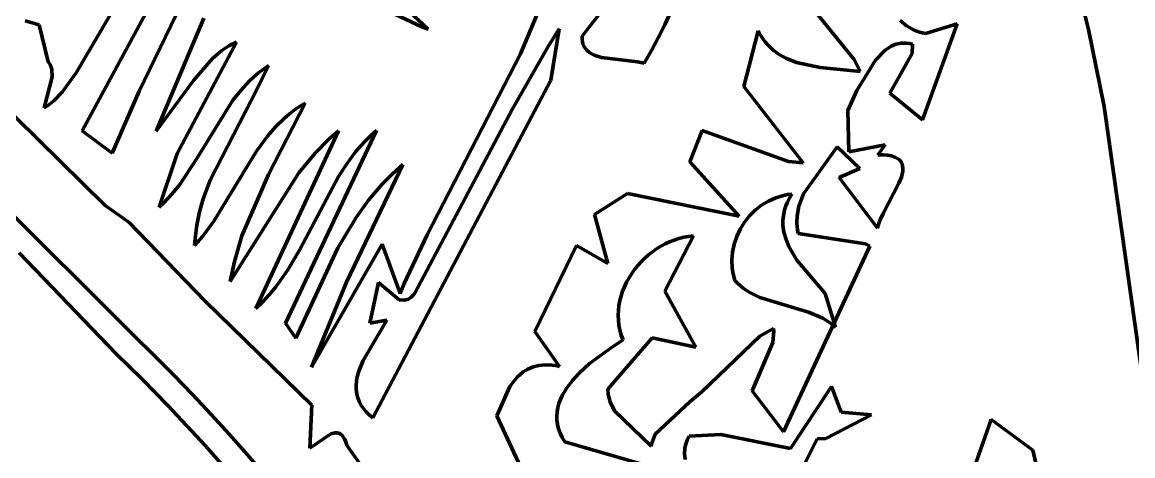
# Model space of a CAD drawing. Header units: millimetres. Extents: x 0 to 14.2, y 0 to 19.5.
# Drawn here: x 6.602 to 7.842, y 9.039 to 9.523 of the extents above; entities that cross this region are included whole.
import ezdxf

# ---------------------------------------------------------------- set-up
doc = ezdxf.new("R2010")
doc.units = ezdxf.units.MM
doc.layers.add('color#010101ff', color=7, linetype='CONTINUOUS', lineweight=100)
doc.layers.add('color#fdfdfdff', color=7, linetype='CONTINUOUS', lineweight=100)

msp = doc.modelspace()

# ---------------------------------------------------------------- linework, layer by layer
at = {"layer": 'color#010101ff'}
for p, q in [((6.7329, 9.4462), (6.8591, 9.707)), ((6.7954, 9.6354), (6.6695, 9.402)), ((7.3179, 9.6256), (7.2273, 9.5074)), ((7.0486, 9.518), (6.857, 9.6083)), ((7.7755, 9.5831), (7.7925, 9.5149)), ((6.6626, 9.4666), (6.7013, 9.5326)), ((7.0331, 9.5362), (7.0557, 9.5152)), ((7.1585, 9.4879), (7.177, 9.5322)), ((7.3196, 9.5203), (7.3265, 9.5351)), ((7.4873, 9.535), (7.5311, 9.4814)), ((6.6949, 9.3185), (6.4913, 9.5191)), ((6.6059, 9.5247), (6.6214, 9.5202)), ((6.6214, 9.5202), (6.6314, 9.479)), ((6.8051, 9.5277), (6.7521, 9.4015)), ((7.3123, 9.5058), (7.3196, 9.5203)), ((7.5895, 9.5191), (7.5823, 9.5251)), ((7.5978, 9.5144), (7.5895, 9.5191)), ((7.6071, 9.4143), (7.6459, 9.5215)), ((7.6459, 9.5215), (7.6107, 9.5106)), ((7.0557, 9.5152), (7.0486, 9.518)), ((7.2017, 9.5158), (7.1893, 9.4962)), ((7.1926, 9.4584), (7.2017, 9.5158)), ((7.2273, 9.5074), (7.2273, 9.5043)), ((7.4237, 9.5136), (7.4078, 9.4512)), ((7.426, 9.5093), (7.4237, 9.5136)), ((7.4285, 9.5053), (7.426, 9.5093)), ((7.604, 9.5121), (7.5978, 9.5144)), ((7.6107, 9.5106), (7.604, 9.5121)), ((7.7925, 9.5149), (7.8101, 9.429)), ((6.8415, 9.501), (6.7753, 9.3767)), ((6.8253, 9.4915), (6.8331, 9.4967)), ((6.8331, 9.4967), (6.8415, 9.501)), ((7.1893, 9.4962), (7.1494, 9.4258)), ((7.2273, 9.5043), (7.2277, 9.5014)), ((7.2277, 9.5014), (7.2283, 9.4988)), ((7.2283, 9.4988), (7.2293, 9.4964)), ((7.2293, 9.4964), (7.2306, 9.4943)), ((7.2306, 9.4943), (7.2322, 9.4923)), ((7.3046, 9.4915), (7.3123, 9.5058)), ((7.4312, 9.5016), (7.4285, 9.5053)), ((7.4341, 9.4981), (7.4312, 9.5016)), ((7.4404, 9.4921), (7.4341, 9.4981)), ((7.5651, 9.4917), (7.5722, 9.4964)), ((7.5722, 9.4964), (7.5775, 9.4986)), ((7.5775, 9.4986), (7.5832, 9.4997)), ((7.5832, 9.4997), (7.5894, 9.4998)), ((7.5894, 9.4998), (7.5927, 9.4994)), ((7.5927, 9.4994), (7.5961, 9.4987)), ((7.5961, 9.4987), (7.5955, 9.4882)), ((6.7938, 9.458), (6.8148, 9.4827)), ((6.8148, 9.4827), (6.8253, 9.4915)), ((7.0543, 9.2856), (7.1585, 9.4879)), ((7.2322, 9.4923), (7.236, 9.489)), ((7.236, 9.489), (7.2407, 9.4865)), ((7.2407, 9.4865), (7.2489, 9.4837)), ((7.2489, 9.4837), (7.2892, 9.4788)), ((7.2965, 9.4774), (7.3046, 9.4915)), ((7.4473, 9.487), (7.4404, 9.4921)), ((7.4548, 9.4829), (7.4473, 9.487)), ((7.4667, 9.478), (7.4548, 9.4829)), ((7.5311, 9.4814), (7.5377, 9.4682)), ((7.5548, 9.4808), (7.5651, 9.4917)), ((7.5955, 9.4882), (7.5708, 9.4439)), ((6.6314, 9.479), (6.6337, 9.4758)), ((6.6337, 9.4758), (6.6357, 9.4709)), ((6.6357, 9.4709), (6.6358, 9.4622)), ((6.8775, 9.4749), (6.8643, 9.4479)), ((6.866, 9.4665), (6.8716, 9.4708)), ((6.8716, 9.4708), (6.8775, 9.4749)), ((7.2892, 9.4788), (7.2965, 9.4774)), ((7.4928, 9.4724), (7.4667, 9.478)), ((7.5377, 9.4682), (7.4928, 9.4724)), ((7.5338, 9.4469), (7.5548, 9.4808)), ((6.6358, 9.4622), (6.627, 9.4274)), ((6.6472, 9.4449), (6.6626, 9.4666)), ((6.7521, 9.4015), (6.7938, 9.458)), ((6.8463, 9.447), (6.8557, 9.4572)), ((6.8557, 9.4572), (6.8607, 9.4619)), ((6.8607, 9.4619), (6.866, 9.4665)), ((6.9937, 9.0815), (7.1926, 9.4584)), ((6.4507, 9.4487), (6.7279, 9.1725)), ((6.6378, 9.4355), (6.6472, 9.4449)), ((6.7028, 9.3768), (6.7329, 9.4462)), ((6.8643, 9.4479), (6.8123, 9.3469)), ((6.8377, 9.4362), (6.8463, 9.447)), ((7.4078, 9.4512), (7.474, 9.366)), ((7.5238, 9.4247), (7.5338, 9.4469)), ((7.5708, 9.4439), (7.6071, 9.4143)), ((6.6308, 9.4299), (6.6378, 9.4355)), ((6.7974, 9.3709), (6.8377, 9.4362)), ((6.9182, 9.4329), (6.8773, 9.3531)), ((6.912, 9.4291), (6.9182, 9.4329)), ((6.627, 9.4274), (6.6308, 9.4299)), ((6.8952, 9.4161), (6.9006, 9.4207)), ((6.9006, 9.4207), (6.9061, 9.425)), ((6.9061, 9.425), (6.912, 9.4291)), ((7.1494, 9.4258), (7.0412, 9.2213)), ((7.5248, 9.3785), (7.5238, 9.4247)), ((7.8101, 9.429), (7.859, 9.0814)), ((6.8853, 9.4064), (6.8952, 9.4161)), ((6.6695, 9.402), (6.7028, 9.3768)), ((6.9555, 9.4019), (6.8633, 9.2037)), ((6.8638, 9.3791), (6.8762, 9.3959)), ((6.8762, 9.3959), (6.8853, 9.4064)), ((6.9977, 9.4024), (6.8962, 9.1871)), ((6.9445, 9.3924), (6.9555, 9.4019)), ((6.9855, 9.3908), (6.9914, 9.3968)), ((6.9914, 9.3968), (6.9977, 9.4024)), ((7.3613, 9.4024), (7.3476, 9.3674)), ((7.4575, 9.3676), (7.3613, 9.4024)), ((6.9293, 9.3771), (6.9445, 9.3924)), ((6.9745, 9.3783), (6.9799, 9.3847)), ((6.9799, 9.3847), (6.9855, 9.3908)), ((7.4743, 9.3317), (7.512, 9.384)), ((7.512, 9.384), (7.5372, 9.36)), ((7.5656, 9.3863), (7.5248, 9.3785)), ((7.5573, 9.3751), (7.5656, 9.3863)), ((6.7753, 9.3767), (6.7552, 9.3165)), ((6.7783, 9.342), (6.7974, 9.3709)), ((6.8163, 9.3012), (6.8638, 9.3791)), ((6.9111, 9.3551), (6.9293, 9.3771)), ((6.9646, 9.365), (6.9745, 9.3783)), ((7.5632, 9.375), (7.5573, 9.3751)), ((7.5683, 9.3746), (7.5632, 9.375)), ((7.5726, 9.3738), (7.5683, 9.3746)), ((7.5762, 9.3726), (7.5726, 9.3738)), ((7.5791, 9.3711), (7.5762, 9.3726)), ((7.5814, 9.3694), (7.5791, 9.3711)), ((6.9555, 9.351), (6.9646, 9.365)), ((7.0271, 9.3642), (6.9645, 9.2329)), ((7.0153, 9.3536), (7.0271, 9.3642)), ((7.3476, 9.3674), (7.4027, 9.3066)), ((7.474, 9.366), (7.4575, 9.3676)), ((7.5372, 9.36), (7.5142, 9.3499)), ((7.5832, 9.3673), (7.5814, 9.3694)), ((7.5844, 9.365), (7.5832, 9.3673)), ((7.585, 9.3625), (7.5844, 9.365)), ((7.5853, 9.3597), (7.585, 9.3625)), ((7.5851, 9.3567), (7.5853, 9.3597)), ((6.8123, 9.3469), (6.8046, 9.3258)), ((6.8347, 9.2338), (6.9111, 9.3551)), ((6.8773, 9.3531), (6.8477, 9.2845)), ((6.9122, 9.2695), (6.9555, 9.351)), ((7.0042, 9.3423), (7.0153, 9.3536)), ((7.5142, 9.3499), (7.557, 9.2932)), ((7.5809, 9.3434), (7.5836, 9.3503)), ((7.5836, 9.3503), (7.5845, 9.3536)), ((7.5845, 9.3536), (7.5851, 9.3567)), ((6.7696, 9.3312), (6.7783, 9.342)), ((6.9889, 9.3243), (7.0042, 9.3423)), ((7.5632, 9.3097), (7.5809, 9.3434)), ((6.7552, 9.3165), (6.7602, 9.3212)), ((6.7602, 9.3212), (6.7696, 9.3312)), ((6.8046, 9.3258), (6.8005, 9.3114)), ((6.9751, 9.3051), (6.9889, 9.3243)), ((7.2781, 9.332), (7.2412, 9.3083)), ((7.4027, 9.3066), (7.2781, 9.332)), ((7.4275, 9.3188), (7.4352, 9.3235)), ((7.4352, 9.3235), (7.4434, 9.3272)), ((7.4434, 9.3272), (7.4521, 9.3298)), ((7.4521, 9.3298), (7.4566, 9.3307)), ((7.4564, 9.3223), (7.4546, 9.318)), ((7.4586, 9.3267), (7.4564, 9.3223)), ((7.4566, 9.3307), (7.4613, 9.3312)), ((7.4613, 9.3312), (7.4586, 9.3267)), ((7.4691, 9.3179), (7.4743, 9.3317)), ((6.7213, 9.3001), (6.6949, 9.3185)), ((6.8005, 9.3114), (6.7974, 9.2967)), ((7.2412, 9.3083), (7.256, 9.2538)), ((7.4141, 9.3069), (7.4204, 9.3133)), ((7.4204, 9.3133), (7.4275, 9.3188)), ((7.4523, 9.3093), (7.4517, 9.3051)), ((7.4532, 9.3136), (7.4523, 9.3093)), ((7.4546, 9.318), (7.4532, 9.3136)), ((7.4672, 9.3069), (7.4691, 9.3179)), ((7.56, 9.3027), (7.5632, 9.3097)), ((6.8065, 9.2116), (6.7213, 9.3001)), ((6.7974, 9.2967), (6.7954, 9.2816)), ((6.8039, 9.2844), (6.8163, 9.3012)), ((6.9546, 9.2712), (6.9751, 9.3051)), ((7.4037, 9.2922), (7.4085, 9.2998)), ((7.4085, 9.2998), (7.4141, 9.3069)), ((7.4517, 9.3051), (7.4514, 9.3009)), ((7.4514, 9.3009), (7.4515, 9.2967)), ((7.4515, 9.2967), (7.4526, 9.2886)), ((7.4669, 9.2993), (7.4672, 9.3069)), ((7.4677, 9.2914), (7.4669, 9.2993)), ((7.557, 9.2932), (7.5577, 9.2962)), ((7.5577, 9.2962), (7.5587, 9.2994)), ((7.5587, 9.2994), (7.56, 9.3027)), ((6.7948, 9.2739), (6.8039, 9.2844)), ((6.8477, 9.2845), (6.8393, 9.2559)), ((7.0289, 9.2313), (7.0543, 9.2856)), ((7.3515, 9.2847), (7.3195, 9.2229)), ((7.3353, 9.2817), (7.3407, 9.2831)), ((7.3407, 9.2831), (7.346, 9.2841)), ((7.346, 9.2841), (7.3515, 9.2847)), ((7.397, 9.2755), (7.3999, 9.284)), ((7.3999, 9.284), (7.4037, 9.2922)), ((7.4526, 9.2886), (7.4549, 9.2805)), ((7.4684, 9.2873), (7.4677, 9.2914)), ((7.5434, 9.2759), (7.4684, 9.2873)), ((6.7954, 9.2816), (6.7948, 9.2739)), ((6.9079, 9.1704), (6.9546, 9.2712)), ((6.9255, 9.1379), (7.0041, 9.2754)), ((7.0041, 9.2754), (7.0242, 9.2203)), ((7.221, 9.2738), (7.1747, 9.178)), ((7.256, 9.2538), (7.221, 9.2738)), ((7.3103, 9.27), (7.3151, 9.273)), ((7.3151, 9.273), (7.3199, 9.2757)), ((7.3199, 9.2757), (7.325, 9.278)), ((7.325, 9.278), (7.3301, 9.28)), ((7.3301, 9.28), (7.3353, 9.2817)), ((7.3952, 9.2666), (7.397, 9.2755)), ((7.452, 9.0659), (7.5485, 9.2733)), ((7.4549, 9.2805), (7.4581, 9.2727)), ((7.4581, 9.2727), (7.4669, 9.2576)), ((7.5485, 9.2733), (7.5434, 9.2759)), ((6.7072, 9.1531), (6.5991, 9.2656)), ((6.8996, 9.248), (6.9122, 9.2695)), ((7.2932, 9.2556), (7.2972, 9.2596)), ((7.2972, 9.2596), (7.3014, 9.2633)), ((7.3014, 9.2633), (7.3058, 9.2668)), ((7.3058, 9.2668), (7.3103, 9.27)), ((7.3944, 9.2576), (7.3952, 9.2666)), ((6.8393, 9.2559), (6.8347, 9.2338)), ((6.8905, 9.2343), (6.8996, 9.248)), ((7.2827, 9.2425), (7.2859, 9.2471)), ((7.2859, 9.2471), (7.2894, 9.2515)), ((7.2894, 9.2515), (7.2932, 9.2556)), ((7.3949, 9.2485), (7.3944, 9.2576)), ((7.3955, 9.244), (7.3949, 9.2485)), ((7.4669, 9.2576), (7.4984, 9.2202)), ((6.8855, 9.2278), (6.8905, 9.2343)), ((7.277, 9.2329), (7.2797, 9.2378)), ((7.2797, 9.2378), (7.2827, 9.2425)), ((7.3965, 9.2394), (7.3955, 9.244)), ((7.3979, 9.2349), (7.3965, 9.2394)), ((7.4009, 9.2317), (7.3979, 9.2349)), ((6.875, 9.2153), (6.8804, 9.2214)), ((6.8804, 9.2214), (6.8855, 9.2278)), ((6.9645, 9.2329), (6.9255, 9.1379)), ((7.0002, 9.2325), (6.9905, 9.1872)), ((7.023, 9.2134), (7.0002, 9.2325)), ((7.0242, 9.2203), (7.0289, 9.2313)), ((7.0412, 9.2213), (7.0397, 9.2193)), ((7.2708, 9.2176), (7.2725, 9.2228)), ((7.2725, 9.2228), (7.2746, 9.2279)), ((7.2746, 9.2279), (7.277, 9.2329)), ((7.3195, 9.2229), (7.3544, 9.1604)), ((7.4074, 9.226), (7.4009, 9.2317)), ((7.4144, 9.2213), (7.4074, 9.226)), ((7.4257, 9.2158), (7.4144, 9.2213)), ((6.9258, 9.0956), (6.8065, 9.2116)), ((6.8633, 9.2037), (6.8693, 9.2093)), ((6.8693, 9.2093), (6.875, 9.2153)), ((7.0291, 9.2127), (7.023, 9.2134)), ((7.0336, 9.2141), (7.0291, 9.2127)), ((7.0367, 9.2162), (7.0336, 9.2141)), ((7.0397, 9.2193), (7.0367, 9.2162)), ((7.2684, 9.2069), (7.2694, 9.2123)), ((7.2694, 9.2123), (7.2708, 9.2176)), ((7.48, 9.1996), (7.4257, 9.2158)), ((7.4984, 9.2202), (7.5102, 9.1826)), ((7.2676, 9.196), (7.2678, 9.2014)), ((7.2678, 9.2014), (7.2684, 9.2069)), ((7.4959, 9.1927), (7.48, 9.1996)), ((6.8962, 9.1871), (6.9079, 9.1704)), ((7.0094, 9.1905), (6.983, 9.1455)), ((6.9905, 9.1872), (7.0094, 9.1905)), ((7.2678, 9.1904), (7.2676, 9.196)), ((7.2684, 9.1849), (7.2678, 9.1904)), ((7.2695, 9.1794), (7.2684, 9.1849)), ((7.5033, 9.1881), (7.4959, 9.1927)), ((7.5102, 9.1826), (7.5033, 9.1881)), ((6.7279, 9.1725), (6.7497, 9.1512)), ((7.1747, 9.178), (7.2021, 9.1389)), ((7.271, 9.1739), (7.2695, 9.1794)), ((7.273, 9.1685), (7.271, 9.1739)), ((7.3608, 9.1105), (7.4258, 9.1725)), ((7.4258, 9.1725), (7.4409, 9.1811)), ((7.4411, 9.1784), (7.44, 9.1656)), ((7.4409, 9.1811), (7.4411, 9.1784)), ((7.2356, 9.142), (7.2611, 9.1609)), ((7.3056, 9.1707), (7.256, 9.1136)), ((7.2611, 9.1609), (7.273, 9.1685)), ((7.3544, 9.1604), (7.3056, 9.1707)), ((7.44, 9.1656), (7.4172, 9.1118)), ((6.7365, 9.1245), (6.7072, 9.1531)), ((6.7497, 9.1512), (6.7712, 9.1296)), ((6.983, 9.1455), (6.9782, 9.1336)), ((7.1668, 9.1359), (7.1615, 9.1327)), ((7.1727, 9.1383), (7.1668, 9.1359)), ((7.1791, 9.1399), (7.1727, 9.1383)), ((7.1861, 9.1406), (7.1791, 9.1399)), ((7.1938, 9.1403), (7.1861, 9.1406)), ((7.1979, 9.1398), (7.1938, 9.1403)), ((7.2021, 9.1389), (7.1979, 9.1398)), ((7.2237, 9.131), (7.2356, 9.142)), ((6.7651, 9.0953), (6.7365, 9.1245)), ((6.7712, 9.1296), (6.7924, 9.1076)), ((6.9761, 9.1258), (6.9752, 9.118)), ((6.9782, 9.1336), (6.9761, 9.1258)), ((7.1544, 9.1265), (7.1465, 9.1163)), ((7.1615, 9.1327), (7.1544, 9.1265)), ((7.2103, 9.1149), (7.2165, 9.1231)), ((7.2165, 9.1231), (7.2237, 9.131)), ((6.9752, 9.118), (6.9752, 9.1141)), ((6.9752, 9.1141), (6.9755, 9.1103)), ((6.9755, 9.1103), (6.9762, 9.1065)), ((7.1465, 9.1163), (7.1323, 9.0839)), ((7.2052, 9.1063), (7.2076, 9.1106)), ((7.2076, 9.1106), (7.2103, 9.1149)), ((7.256, 9.1136), (7.2565, 9.1076)), ((7.3477, 9.0994), (7.3608, 9.1105)), ((7.4172, 9.1118), (7.452, 9.0659)), ((7.5055, 9.1166), (7.4598, 9.0473)), ((7.5164, 9.088), (7.5055, 9.1166)), ((6.7924, 9.1076), (6.8132, 9.0854)), ((6.9762, 9.1065), (6.9773, 9.1027)), ((6.9773, 9.1027), (6.9789, 9.0991)), ((6.9789, 9.0991), (6.9809, 9.0954)), ((7.2003, 9.0929), (7.2015, 9.0974)), ((7.2015, 9.0974), (7.2032, 9.1019)), ((7.2032, 9.1019), (7.2052, 9.1063)), ((7.2565, 9.1076), (7.2586, 9.0993)), ((7.2586, 9.0993), (7.2634, 9.0893)), ((7.3089, 9.0633), (7.3477, 9.0994)), ((6.8069, 9.0503), (6.7651, 9.0953)), ((6.8132, 9.0854), (6.8337, 9.0629)), ((6.9236, 9.0476), (6.9258, 9.0956)), ((6.9809, 9.0954), (6.9833, 9.0918)), ((6.9833, 9.0918), (6.9862, 9.0883)), ((6.9862, 9.0883), (6.9897, 9.0849)), ((6.9897, 9.0849), (6.9937, 9.0815)), ((7.1991, 9.0836), (7.1994, 9.0883)), ((7.1994, 9.0883), (7.2003, 9.0929)), ((7.2634, 9.0893), (7.3044, 9.0497)), ((7.4992, 9.0583), (7.5502, 9.085)), ((7.5502, 9.085), (7.5164, 9.088)), ((7.1323, 9.0839), (7.1754, 8.9905)), ((7.1992, 9.0789), (7.1991, 9.0836)), ((7.1999, 9.0741), (7.1992, 9.0789)), ((7.201, 9.0693), (7.1999, 9.0741)), ((7.6837, 9.0795), (7.6671, 9.032)), ((7.7303, 9.0455), (7.6837, 9.0795)), ((6.8337, 9.0629), (6.8539, 9.0402)), ((6.9469, 9.0638), (6.9236, 9.0476)), ((6.9516, 9.0649), (6.9469, 9.0638)), ((6.9546, 9.0647), (6.9516, 9.0649)), ((6.9573, 9.0635), (6.9546, 9.0647)), ((6.9599, 9.0613), (6.9573, 9.0635)), ((6.9611, 9.0597), (6.9599, 9.0613)), ((6.9622, 9.0579), (6.9611, 9.0597)), ((7.2028, 9.0644), (7.201, 9.0693)), ((7.2052, 9.0595), (7.2028, 9.0644)), ((7.3048, 9.0522), (7.3089, 9.0633)), ((7.3467, 9.0612), (7.3451, 9.0578)), ((7.3822, 9.0629), (7.3467, 9.0612)), ((7.4598, 9.0473), (7.3822, 9.0629)), ((6.8473, 9.0041), (6.8069, 9.0503)), ((6.9633, 9.0556), (6.9622, 9.0579)), ((6.9642, 9.0531), (6.9633, 9.0556)), ((6.9651, 9.0501), (6.9642, 9.0531)), ((7.293, 8.5891), (6.9651, 9.0501)), ((7.2082, 9.0546), (7.2052, 9.0595)), ((7.2929, 9.03), (7.2082, 9.0546)), ((7.3044, 9.0497), (7.3048, 9.0522)), ((7.3421, 9.0477), (7.3416, 9.0412)), ((7.3428, 9.051), (7.3421, 9.0477)), ((7.3438, 9.0544), (7.3428, 9.051)), ((7.3451, 9.0578), (7.3438, 9.0544)), ((7.4457, 8.9701), (7.4895, 9.0579)), ((7.4895, 9.0579), (7.4992, 9.0583)), ((6.8539, 9.0402), (6.8738, 9.0172)), ((7.3416, 9.0412), (7.3422, 9.0348)), ((7.7417, 8.9953), (7.7303, 9.0455))]:
    msp.add_line(p, q, dxfattribs=at)
at = {"layer": 'color#fdfdfdff'}
for p, q in [((6.8591, 9.707), (6.7329, 9.4462)), ((6.6695, 9.402), (6.7954, 9.6354)), ((7.2273, 9.5074), (7.3179, 9.6256)), ((6.857, 9.6083), (7.0486, 9.518)), ((7.7925, 9.5149), (7.7755, 9.5831)), ((6.7013, 9.5326), (6.6626, 9.4666)), ((7.0557, 9.5152), (7.0331, 9.5362)), ((7.177, 9.5322), (7.1585, 9.4879)), ((7.3265, 9.5351), (7.3196, 9.5203)), ((7.5311, 9.4814), (7.4873, 9.535)), ((6.4913, 9.5191), (6.6949, 9.3185)), ((6.6214, 9.5202), (6.6059, 9.5247)), ((6.6314, 9.479), (6.6214, 9.5202)), ((6.7521, 9.4015), (6.8051, 9.5277)), ((7.3196, 9.5203), (7.3123, 9.5058)), ((7.5823, 9.5251), (7.5895, 9.5191)), ((7.5895, 9.5191), (7.5978, 9.5144)), ((7.6459, 9.5215), (7.6071, 9.4143)), ((7.6107, 9.5106), (7.6459, 9.5215)), ((7.0486, 9.518), (7.0557, 9.5152)), ((7.1893, 9.4962), (7.2017, 9.5158)), ((7.2017, 9.5158), (7.1926, 9.4584)), ((7.2273, 9.5043), (7.2273, 9.5074)), ((7.4078, 9.4512), (7.4237, 9.5136)), ((7.4237, 9.5136), (7.426, 9.5093)), ((7.426, 9.5093), (7.4285, 9.5053)), ((7.5978, 9.5144), (7.604, 9.5121)), ((7.604, 9.5121), (7.6107, 9.5106)), ((7.8101, 9.429), (7.7925, 9.5149)), ((6.7753, 9.3767), (6.8415, 9.501)), ((6.8331, 9.4967), (6.8253, 9.4915)), ((6.8415, 9.501), (6.8331, 9.4967)), ((7.1494, 9.4258), (7.1893, 9.4962)), ((7.2277, 9.5014), (7.2273, 9.5043)), ((7.2283, 9.4988), (7.2277, 9.5014)), ((7.2293, 9.4964), (7.2283, 9.4988)), ((7.2306, 9.4943), (7.2293, 9.4964)), ((7.2322, 9.4923), (7.2306, 9.4943)), ((7.3123, 9.5058), (7.3046, 9.4915)), ((7.4285, 9.5053), (7.4312, 9.5016)), ((7.4312, 9.5016), (7.4341, 9.4981)), ((7.4341, 9.4981), (7.4404, 9.4921)), ((7.5722, 9.4964), (7.5651, 9.4917)), ((7.5775, 9.4986), (7.5722, 9.4964)), ((7.5832, 9.4997), (7.5775, 9.4986)), ((7.5894, 9.4998), (7.5832, 9.4997)), ((7.5927, 9.4994), (7.5894, 9.4998)), ((7.5961, 9.4987), (7.5927, 9.4994)), ((7.5955, 9.4882), (7.5961, 9.4987)), ((6.8148, 9.4827), (6.7938, 9.458)), ((6.8253, 9.4915), (6.8148, 9.4827)), ((7.1585, 9.4879), (7.0543, 9.2856)), ((7.236, 9.489), (7.2322, 9.4923)), ((7.2407, 9.4865), (7.236, 9.489)), ((7.2489, 9.4837), (7.2407, 9.4865)), ((7.2892, 9.4788), (7.2489, 9.4837)), ((7.3046, 9.4915), (7.2965, 9.4774)), ((7.4404, 9.4921), (7.4473, 9.487)), ((7.4473, 9.487), (7.4548, 9.4829)), ((7.4548, 9.4829), (7.4667, 9.478)), ((7.5377, 9.4682), (7.5311, 9.4814)), ((7.5651, 9.4917), (7.5548, 9.4808)), ((7.5708, 9.4439), (7.5955, 9.4882)), ((6.6337, 9.4758), (6.6314, 9.479)), ((6.6357, 9.4709), (6.6337, 9.4758)), ((6.6358, 9.4622), (6.6357, 9.4709)), ((6.8643, 9.4479), (6.8775, 9.4749)), ((6.8716, 9.4708), (6.866, 9.4665)), ((6.8775, 9.4749), (6.8716, 9.4708)), ((7.2965, 9.4774), (7.2892, 9.4788)), ((7.4667, 9.478), (7.4928, 9.4724)), ((7.4928, 9.4724), (7.5377, 9.4682)), ((7.5548, 9.4808), (7.5338, 9.4469)), ((6.627, 9.4274), (6.6358, 9.4622)), ((6.6626, 9.4666), (6.6472, 9.4449)), ((6.7938, 9.458), (6.7521, 9.4015)), ((6.8557, 9.4572), (6.8463, 9.447)), ((6.8607, 9.4619), (6.8557, 9.4572)), ((6.866, 9.4665), (6.8607, 9.4619)), ((7.1926, 9.4584), (6.9937, 9.0815)), ((6.7279, 9.1725), (6.4507, 9.4487)), ((6.6472, 9.4449), (6.6378, 9.4355)), ((6.7329, 9.4462), (6.7028, 9.3768)), ((6.8123, 9.3469), (6.8643, 9.4479)), ((6.8463, 9.447), (6.8377, 9.4362)), ((7.474, 9.366), (7.4078, 9.4512)), ((7.5338, 9.4469), (7.5238, 9.4247)), ((7.6071, 9.4143), (7.5708, 9.4439)), ((6.6378, 9.4355), (6.6308, 9.4299)), ((6.8377, 9.4362), (6.7974, 9.3709)), ((6.8773, 9.3531), (6.9182, 9.4329)), ((6.9182, 9.4329), (6.912, 9.4291)), ((6.6308, 9.4299), (6.627, 9.4274)), ((6.9006, 9.4207), (6.8952, 9.4161)), ((6.9061, 9.425), (6.9006, 9.4207)), ((6.912, 9.4291), (6.9061, 9.425)), ((7.0412, 9.2213), (7.1494, 9.4258)), ((7.5238, 9.4247), (7.5248, 9.3785)), ((7.859, 9.0814), (7.8101, 9.429)), ((6.8952, 9.4161), (6.8853, 9.4064)), ((6.7028, 9.3768), (6.6695, 9.402)), ((6.8633, 9.2037), (6.9555, 9.4019)), ((6.8762, 9.3959), (6.8638, 9.3791)), ((6.8853, 9.4064), (6.8762, 9.3959)), ((6.8962, 9.1871), (6.9977, 9.4024)), ((6.9555, 9.4019), (6.9445, 9.3924)), ((6.9914, 9.3968), (6.9855, 9.3908)), ((6.9977, 9.4024), (6.9914, 9.3968)), ((7.3476, 9.3674), (7.3613, 9.4024)), ((7.3613, 9.4024), (7.4575, 9.3676)), ((6.9445, 9.3924), (6.9293, 9.3771)), ((6.9799, 9.3847), (6.9745, 9.3783)), ((6.9855, 9.3908), (6.9799, 9.3847)), ((7.512, 9.384), (7.4743, 9.3317)), ((7.5372, 9.36), (7.512, 9.384)), ((7.5248, 9.3785), (7.5656, 9.3863)), ((7.5656, 9.3863), (7.5573, 9.3751)), ((6.7552, 9.3165), (6.7753, 9.3767)), ((6.7974, 9.3709), (6.7783, 9.342)), ((6.8638, 9.3791), (6.8163, 9.3012)), ((6.9293, 9.3771), (6.9111, 9.3551)), ((6.9745, 9.3783), (6.9646, 9.365)), ((7.5573, 9.3751), (7.5632, 9.375)), ((7.5632, 9.375), (7.5683, 9.3746)), ((7.5683, 9.3746), (7.5726, 9.3738)), ((7.5726, 9.3738), (7.5762, 9.3726)), ((7.5762, 9.3726), (7.5791, 9.3711)), ((7.5791, 9.3711), (7.5814, 9.3694)), ((6.9646, 9.365), (6.9555, 9.351)), ((6.9645, 9.2329), (7.0271, 9.3642)), ((7.0271, 9.3642), (7.0153, 9.3536)), ((7.4027, 9.3066), (7.3476, 9.3674)), ((7.4575, 9.3676), (7.474, 9.366)), ((7.5142, 9.3499), (7.5372, 9.36)), ((7.5814, 9.3694), (7.5832, 9.3673)), ((7.5832, 9.3673), (7.5844, 9.365)), ((7.5844, 9.365), (7.585, 9.3625)), ((7.585, 9.3625), (7.5853, 9.3597)), ((7.5853, 9.3597), (7.5851, 9.3567)), ((6.8046, 9.3258), (6.8123, 9.3469)), ((6.9111, 9.3551), (6.8347, 9.2338)), ((6.8477, 9.2845), (6.8773, 9.3531)), ((6.9555, 9.351), (6.9122, 9.2695)), ((7.0153, 9.3536), (7.0042, 9.3423)), ((7.557, 9.2932), (7.5142, 9.3499)), ((7.5836, 9.3503), (7.5809, 9.3434)), ((7.5845, 9.3536), (7.5836, 9.3503)), ((7.5851, 9.3567), (7.5845, 9.3536)), ((6.7783, 9.342), (6.7696, 9.3312)), ((7.0042, 9.3423), (6.9889, 9.3243)), ((7.5809, 9.3434), (7.5632, 9.3097)), ((6.7602, 9.3212), (6.7552, 9.3165)), ((6.7696, 9.3312), (6.7602, 9.3212)), ((6.8005, 9.3114), (6.8046, 9.3258)), ((6.9889, 9.3243), (6.9751, 9.3051)), ((7.2412, 9.3083), (7.2781, 9.332)), ((7.2781, 9.332), (7.4027, 9.3066)), ((7.4352, 9.3235), (7.4275, 9.3188)), ((7.4434, 9.3272), (7.4352, 9.3235)), ((7.4521, 9.3298), (7.4434, 9.3272)), ((7.4566, 9.3307), (7.4521, 9.3298)), ((7.4546, 9.318), (7.4564, 9.3223)), ((7.4564, 9.3223), (7.4586, 9.3267)), ((7.4613, 9.3312), (7.4566, 9.3307)), ((7.4586, 9.3267), (7.4613, 9.3312)), ((7.4743, 9.3317), (7.4691, 9.3179)), ((6.6949, 9.3185), (6.7213, 9.3001)), ((6.7974, 9.2967), (6.8005, 9.3114)), ((7.256, 9.2538), (7.2412, 9.3083)), ((7.4204, 9.3133), (7.4141, 9.3069)), ((7.4275, 9.3188), (7.4204, 9.3133)), ((7.4517, 9.3051), (7.4523, 9.3093)), ((7.4523, 9.3093), (7.4532, 9.3136)), ((7.4532, 9.3136), (7.4546, 9.318)), ((7.4691, 9.3179), (7.4672, 9.3069)), ((7.5632, 9.3097), (7.56, 9.3027)), ((6.7213, 9.3001), (6.8065, 9.2116)), ((6.7954, 9.2816), (6.7974, 9.2967)), ((6.8163, 9.3012), (6.8039, 9.2844)), ((6.9751, 9.3051), (6.9546, 9.2712)), ((7.4085, 9.2998), (7.4037, 9.2922)), ((7.4141, 9.3069), (7.4085, 9.2998)), ((7.4514, 9.3009), (7.4517, 9.3051)), ((7.4515, 9.2967), (7.4514, 9.3009)), ((7.4526, 9.2886), (7.4515, 9.2967)), ((7.4672, 9.3069), (7.4669, 9.2993)), ((7.4669, 9.2993), (7.4677, 9.2914)), ((7.5577, 9.2962), (7.557, 9.2932)), ((7.5587, 9.2994), (7.5577, 9.2962)), ((7.56, 9.3027), (7.5587, 9.2994)), ((6.8039, 9.2844), (6.7948, 9.2739)), ((6.8393, 9.2559), (6.8477, 9.2845)), ((7.0543, 9.2856), (7.0289, 9.2313)), ((7.3195, 9.2229), (7.3515, 9.2847)), ((7.3407, 9.2831), (7.3353, 9.2817)), ((7.346, 9.2841), (7.3407, 9.2831)), ((7.3515, 9.2847), (7.346, 9.2841)), ((7.3999, 9.284), (7.397, 9.2755)), ((7.4037, 9.2922), (7.3999, 9.284)), ((7.4549, 9.2805), (7.4526, 9.2886)), ((7.4677, 9.2914), (7.4684, 9.2873)), ((7.4684, 9.2873), (7.5434, 9.2759)), ((6.7948, 9.2739), (6.7954, 9.2816)), ((6.9546, 9.2712), (6.9079, 9.1704)), ((7.0041, 9.2754), (6.9255, 9.1379)), ((7.0242, 9.2203), (7.0041, 9.2754)), ((7.1747, 9.178), (7.221, 9.2738)), ((7.221, 9.2738), (7.256, 9.2538)), ((7.3151, 9.273), (7.3103, 9.27)), ((7.3199, 9.2757), (7.3151, 9.273)), ((7.325, 9.278), (7.3199, 9.2757)), ((7.3301, 9.28), (7.325, 9.278)), ((7.3353, 9.2817), (7.3301, 9.28)), ((7.397, 9.2755), (7.3952, 9.2666)), ((7.5485, 9.2733), (7.452, 9.0659)), ((7.4581, 9.2727), (7.4549, 9.2805)), ((7.4669, 9.2576), (7.4581, 9.2727)), ((7.5434, 9.2759), (7.5485, 9.2733)), ((6.5991, 9.2656), (6.7072, 9.1531)), ((6.9122, 9.2695), (6.8996, 9.248)), ((7.2972, 9.2596), (7.2932, 9.2556)), ((7.3014, 9.2633), (7.2972, 9.2596)), ((7.3058, 9.2668), (7.3014, 9.2633)), ((7.3103, 9.27), (7.3058, 9.2668)), ((7.3952, 9.2666), (7.3944, 9.2576)), ((6.8347, 9.2338), (6.8393, 9.2559)), ((6.8996, 9.248), (6.8905, 9.2343)), ((7.2859, 9.2471), (7.2827, 9.2425)), ((7.2894, 9.2515), (7.2859, 9.2471)), ((7.2932, 9.2556), (7.2894, 9.2515)), ((7.3944, 9.2576), (7.3949, 9.2485)), ((7.3949, 9.2485), (7.3955, 9.244)), ((7.4984, 9.2202), (7.4669, 9.2576)), ((6.8905, 9.2343), (6.8855, 9.2278)), ((7.2797, 9.2378), (7.277, 9.2329)), ((7.2827, 9.2425), (7.2797, 9.2378)), ((7.3955, 9.244), (7.3965, 9.2394)), ((7.3965, 9.2394), (7.3979, 9.2349)), ((7.3979, 9.2349), (7.4009, 9.2317)), ((6.8804, 9.2214), (6.875, 9.2153)), ((6.8855, 9.2278), (6.8804, 9.2214)), ((6.9255, 9.1379), (6.9645, 9.2329)), ((6.9905, 9.1872), (7.0002, 9.2325)), ((7.0002, 9.2325), (7.023, 9.2134)), ((7.0289, 9.2313), (7.0242, 9.2203)), ((7.0397, 9.2193), (7.0412, 9.2213)), ((7.2725, 9.2228), (7.2708, 9.2176)), ((7.2746, 9.2279), (7.2725, 9.2228)), ((7.277, 9.2329), (7.2746, 9.2279)), ((7.3544, 9.1604), (7.3195, 9.2229)), ((7.4009, 9.2317), (7.4074, 9.226)), ((7.4074, 9.226), (7.4144, 9.2213)), ((7.4144, 9.2213), (7.4257, 9.2158)), ((6.8065, 9.2116), (6.9258, 9.0956)), ((6.8693, 9.2093), (6.8633, 9.2037)), ((6.875, 9.2153), (6.8693, 9.2093)), ((7.023, 9.2134), (7.0291, 9.2127)), ((7.0291, 9.2127), (7.0336, 9.2141)), ((7.0336, 9.2141), (7.0367, 9.2162)), ((7.0367, 9.2162), (7.0397, 9.2193)), ((7.2694, 9.2123), (7.2684, 9.2069)), ((7.2708, 9.2176), (7.2694, 9.2123)), ((7.4257, 9.2158), (7.48, 9.1996)), ((7.5102, 9.1826), (7.4984, 9.2202)), ((7.2678, 9.2014), (7.2676, 9.196)), ((7.2684, 9.2069), (7.2678, 9.2014)), ((7.48, 9.1996), (7.4959, 9.1927)), ((6.9079, 9.1704), (6.8962, 9.1871)), ((6.983, 9.1455), (7.0094, 9.1905)), ((7.0094, 9.1905), (6.9905, 9.1872)), ((7.2676, 9.196), (7.2678, 9.1904)), ((7.2678, 9.1904), (7.2684, 9.1849)), ((7.2684, 9.1849), (7.2695, 9.1794)), ((7.4959, 9.1927), (7.5033, 9.1881)), ((7.5033, 9.1881), (7.5102, 9.1826)), ((6.7497, 9.1512), (6.7279, 9.1725)), ((7.2021, 9.1389), (7.1747, 9.178)), ((7.2695, 9.1794), (7.271, 9.1739)), ((7.271, 9.1739), (7.273, 9.1685)), ((7.4258, 9.1725), (7.3608, 9.1105)), ((7.4409, 9.1811), (7.4258, 9.1725)), ((7.44, 9.1656), (7.4411, 9.1784)), ((7.4411, 9.1784), (7.4409, 9.1811)), ((7.2611, 9.1609), (7.2356, 9.142)), ((7.256, 9.1136), (7.3056, 9.1707)), ((7.273, 9.1685), (7.2611, 9.1609)), ((7.3056, 9.1707), (7.3544, 9.1604)), ((7.4172, 9.1118), (7.44, 9.1656)), ((6.7072, 9.1531), (6.7365, 9.1245)), ((6.7712, 9.1296), (6.7497, 9.1512)), ((6.9782, 9.1336), (6.983, 9.1455)), ((7.1615, 9.1327), (7.1668, 9.1359)), ((7.1668, 9.1359), (7.1727, 9.1383)), ((7.1727, 9.1383), (7.1791, 9.1399)), ((7.1791, 9.1399), (7.1861, 9.1406)), ((7.1861, 9.1406), (7.1938, 9.1403)), ((7.1938, 9.1403), (7.1979, 9.1398)), ((7.1979, 9.1398), (7.2021, 9.1389)), ((7.2356, 9.142), (7.2237, 9.131)), ((6.7365, 9.1245), (6.7651, 9.0953)), ((6.7924, 9.1076), (6.7712, 9.1296)), ((6.9752, 9.118), (6.9761, 9.1258)), ((6.9761, 9.1258), (6.9782, 9.1336)), ((7.1465, 9.1163), (7.1544, 9.1265)), ((7.1544, 9.1265), (7.1615, 9.1327)), ((7.2165, 9.1231), (7.2103, 9.1149)), ((7.2237, 9.131), (7.2165, 9.1231)), ((6.9752, 9.1141), (6.9752, 9.118)), ((6.9755, 9.1103), (6.9752, 9.1141)), ((6.9762, 9.1065), (6.9755, 9.1103)), ((7.1323, 9.0839), (7.1465, 9.1163)), ((7.2076, 9.1106), (7.2052, 9.1063)), ((7.2103, 9.1149), (7.2076, 9.1106)), ((7.2565, 9.1076), (7.256, 9.1136)), ((7.3608, 9.1105), (7.3477, 9.0994)), ((7.452, 9.0659), (7.4172, 9.1118)), ((7.4598, 9.0473), (7.5055, 9.1166)), ((7.5055, 9.1166), (7.5164, 9.088)), ((6.8132, 9.0854), (6.7924, 9.1076)), ((6.9773, 9.1027), (6.9762, 9.1065)), ((6.9789, 9.0991), (6.9773, 9.1027)), ((6.9809, 9.0954), (6.9789, 9.0991)), ((7.2015, 9.0974), (7.2003, 9.0929)), ((7.2032, 9.1019), (7.2015, 9.0974)), ((7.2052, 9.1063), (7.2032, 9.1019)), ((7.2586, 9.0993), (7.2565, 9.1076)), ((7.2634, 9.0893), (7.2586, 9.0993)), ((7.3477, 9.0994), (7.3089, 9.0633)), ((6.7651, 9.0953), (6.8069, 9.0503)), ((6.8337, 9.0629), (6.8132, 9.0854)), ((6.9258, 9.0956), (6.9236, 9.0476)), ((6.9833, 9.0918), (6.9809, 9.0954)), ((6.9862, 9.0883), (6.9833, 9.0918)), ((6.9897, 9.0849), (6.9862, 9.0883)), ((6.9937, 9.0815), (6.9897, 9.0849)), ((7.1994, 9.0883), (7.1991, 9.0836)), ((7.2003, 9.0929), (7.1994, 9.0883)), ((7.3044, 9.0497), (7.2634, 9.0893)), ((7.5502, 9.085), (7.4992, 9.0583)), ((7.5164, 9.088), (7.5502, 9.085)), ((7.1754, 8.9905), (7.1323, 9.0839)), ((7.1991, 9.0836), (7.1992, 9.0789)), ((7.1992, 9.0789), (7.1999, 9.0741)), ((7.1999, 9.0741), (7.201, 9.0693)), ((7.6671, 9.032), (7.6837, 9.0795)), ((7.6837, 9.0795), (7.7303, 9.0455)), ((6.8539, 9.0402), (6.8337, 9.0629)), ((6.9236, 9.0476), (6.9469, 9.0638)), ((6.9469, 9.0638), (6.9516, 9.0649)), ((6.9516, 9.0649), (6.9546, 9.0647)), ((6.9546, 9.0647), (6.9573, 9.0635)), ((6.9573, 9.0635), (6.9599, 9.0613)), ((6.9599, 9.0613), (6.9611, 9.0597)), ((6.9611, 9.0597), (6.9622, 9.0579)), ((7.201, 9.0693), (7.2028, 9.0644)), ((7.2028, 9.0644), (7.2052, 9.0595)), ((7.3089, 9.0633), (7.3048, 9.0522)), ((7.3451, 9.0578), (7.3467, 9.0612)), ((7.3467, 9.0612), (7.3822, 9.0629)), ((7.3822, 9.0629), (7.4598, 9.0473)), ((6.8069, 9.0503), (6.8473, 9.0041)), ((6.9622, 9.0579), (6.9633, 9.0556)), ((6.9633, 9.0556), (6.9642, 9.0531)), ((6.9642, 9.0531), (6.9651, 9.0501)), ((6.9651, 9.0501), (7.293, 8.5891)), ((7.2052, 9.0595), (7.2082, 9.0546)), ((7.2082, 9.0546), (7.2929, 9.03)), ((7.3048, 9.0522), (7.3044, 9.0497)), ((7.3416, 9.0412), (7.3421, 9.0477)), ((7.3421, 9.0477), (7.3428, 9.051)), ((7.3428, 9.051), (7.3438, 9.0544)), ((7.3438, 9.0544), (7.3451, 9.0578)), ((7.4895, 9.0579), (7.4457, 8.9701)), ((7.4992, 9.0583), (7.4895, 9.0579)), ((6.8738, 9.0172), (6.8539, 9.0402)), ((7.3422, 9.0348), (7.3416, 9.0412)), ((7.7303, 9.0455), (7.7417, 8.9953))]:
    msp.add_line(p, q, dxfattribs=at)

doc.saveas('drawing.dxf')
